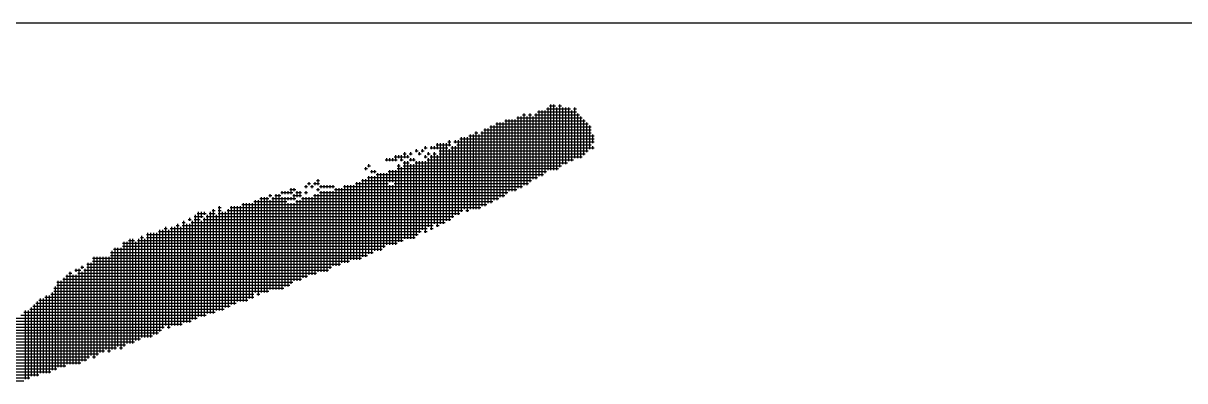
# Model space of a CAD drawing. Header units: feet. Extents: x 0 to 708085, y 0 to 237600.
# Drawn here: x 583791 to 585261, y 12348 to 12800 of the extents above; entities that cross this region are included whole.
import ezdxf
from ezdxf.enums import TextEntityAlignment as Align

# ---------------------------------------------------------------- set-up
doc = ezdxf.new("R2010")
doc.units = ezdxf.units.FT
doc.header["$LTSCALE"] = 2200
doc.header["$MEASUREMENT"] = 0
for name, color, linetype in [('CX-BORD-LIN1', 4, 'CONTINUOUS'), ('CX-BORD-LIN2', 3, 'CONTINUOUS'), ('CX-BORD-TEX2', 7, 'CONTINUOUS'), ('CX-BORD-TEX3', 6, 'CONTINUOUS'), ('CX-MISC', 2, 'CONTINUOUS')]:
    doc.layers.add(name, color=color, linetype=linetype)
doc.styles.add('TB_TEXT', font='')
doc.styles.add('TB_WBTXT', font='')
doc.styles.add('TB_WMTXT', font='')
doc.styles.get('TB_TEXT').set_extended_font_data('DotumChe')
doc.styles.get('TB_WBTXT').set_extended_font_data('Dotum')
doc.styles.get('TB_WMTXT').set_extended_font_data('DotumChe')

# ---------------------------------------------------------------- blocks, each defined once
blk = doc.blocks.new('CXBLKA1-KHCA-1')
at = {"layer": 'CX-BORD-LIN2'}
blk.add_lwpolyline([(558, 12), (270, 12)], dxfattribs=at)
at = {"layer": 'CX-BORD-LIN1', "style": 'TB_TEXT'}
for tag, p in [('TR_RCON5', (342.3033, 33)), ('TR_RCON4', (342.3033, 27)), ('TR_RCON3', (342.3033, 21)), ('TR_RCON2', (342.3033, 15)), ('TR_RCON1', (342.3033, 9))]:
    blk.add_attdef(tag, text='', height=3.5, dxfattribs=at).set_placement(p, align=Align.MIDDLE_LEFT)
for tag, height, p in [('TR_DGN5', 3.5, (451.1185, 33)), ('TR_CHK5', 3.5, (491.1185, 33)), ('TR_RDAT5', 3.5, (317.5, 33)), ('TR_APP5', 3.5, (531.1185, 33)), ('TR_RNUM5', 3, (285.1051, 32.6366)), ('TR_DGN4', 3.5, (451.1185, 27)), ('TR_CHK4', 3.5, (491.1185, 27)), ('TR_RDAT4', 3.5, (317.5, 27)), ('TR_APP4', 3.5, (531.1185, 27)), ('TR_RNUM4', 3, (285.1051, 26.6366)), ('TR_DGN3', 3.5, (451.1185, 21)), ('TR_CHK3', 3.5, (491.1185, 21)), ('TR_RDAT3', 3.5, (317.5, 21)), ('TR_APP3', 3.5, (531.1185, 21)), ('TR_RNUM3', 3, (285.1051, 20.6366)), ('TR_DGN2', 3.5, (451.1185, 15)), ('TR_CHK2', 3.5, (491.1185, 15)), ('TR_RDAT2', 3.5, (317.5, 15)), ('TR_APP2', 3.5, (531.1185, 15)), ('TR_RNUM2', 3, (285.1051, 14.6366)), ('TR_DGN1', 3.5, (451.1185, 9)), ('TR_CHK1', 3.5, (491.1185, 9)), ('TR_RDAT1', 3.5, (317.5, 9)), ('TR_APP1', 3.5, (531.1185, 9)), ('TR_RNUM1', 3, (285.1051, 8.6366))]:
    blk.add_attdef(tag, text='', height=height, dxfattribs=at).set_placement(p, align=Align.MIDDLE_CENTER)
at = {"layer": 'CX-BORD-LIN2', "style": 'TB_TEXT'}
blk.add_attdef('TD_VERSION', text='', height=3, rotation=90, dxfattribs=at).set_placement((800.5, 48.0149), align=Align.MIDDLE_CENTER)
at = {"layer": 'CX-BORD-TEX2', "style": 'TB_WMTXT'}
for tag, height, p in [('TB_CNAME', 5, (15.3448, 531.8324)), ('TB_CSCOP', 4, (16.6346, 523.8324))]:
    blk.add_attdef(tag, text='', height=height, dxfattribs=at).set_placement(p, align=Align.BOTTOM_LEFT)
at = {"layer": 'CX-BORD-TEX2', "style": 'TB_WBTXT'}
for tag, height, p in [('TB_MTITIL', 10, (398, 533.3264)), ('TB_STITL', 7, (398, 518.3264))]:
    blk.add_attdef(tag, text='', height=height, dxfattribs=at).set_placement(p, align=Align.MIDDLE_CENTER)
at = {"layer": 'CX-BORD-TEX3', "style": 'TB_TEXT'}
for tag, height, p in [('TD_LNDST', 4.5, (215, 31.5)), ('TD_DSECT', 4.5, (605.5, 31.5)), ('TD_DDIST', 4.5, (654.5, 31.5)), ('TD_DNAME_TOP', 4.5, (755, 27.957)), ('TD_CSECT', 4.5, (605.5, 22.5)), ('TD_CDIST', 4.5, (654.5, 22.5)), ('TD_DNAME_MAIN', 4.5, (755, 21.4731)), ('TD_DNAME_BOT', 3, (755, 15.2489)), ('TD_HSCAL', 4.5, (620.8841, 13.7484)), ('TD_VSCAL', 4.5, (656.8615, 13.7484)), ('TD_CCOMP', 4.5, (215, 13.5927)), ('TD_CSTEP', 4.5, (250.744, 5.125)), ('TD_FIELD', 4.5, (180, 5.125)), ('TD_DWGNO', 4.5, (755, 5.0017)), ('TD_DWGCODE', 4.5, (637, 4.7908))]:
    blk.add_attdef(tag, text='', height=height, dxfattribs=at).set_placement(p, align=Align.MIDDLE_CENTER)
for tag, height, width, p in [('TD_DCOMP', 4.5, 0.95, (215, 22.5875)), ('TD_CNAME', 5, 0.78, (65, 7.5956))]:
    blk.add_attdef(tag, text='', height=height, dxfattribs=dict(at, width=width)).set_placement(p, align=Align.MIDDLE_CENTER)

msp = doc.modelspace()

# ---------------------------------------------------------------- linework, layer by layer
at = {"layer": 'CX-MISC'}
for p, q in [((584453.2, 12691.6, 9817), (584483.4, 12691.6, 9817)), ((584455.1, 12614.1, 9817), (584455.1, 12693.5, 9817)), ((584457, 12695.3, 9817), (584464.5, 12695.3, 9817)), ((584458.8, 12614.1, 9817), (584458.8, 12697.2, 9817)), ((584462.6, 12614.1, 9817), (584462.6, 12697.2, 9817)), ((584466.4, 12614.1, 9817), (584466.4, 12693.5, 9817)), ((584468.3, 12695.3, 9817), (584472.1, 12695.3, 9817)), ((584470.2, 12617.9, 9817), (584470.2, 12697.2, 9817)), ((584474, 12621.6, 9817), (584474, 12693.5, 9817)), ((584477.7, 12621.6, 9817), (584477.7, 12693.5, 9817)), ((584481.5, 12625.4, 9817), (584481.5, 12693.5, 9817)), ((584487.2, 12691.6, 9817), (584491, 12691.6, 9817)), ((584489.1, 12629.2, 9817), (584489.1, 12693.5, 9817)), ((584400.3, 12676.4, 9817), (584502.3, 12676.4, 9817)), ((584402.1, 12583.8, 9817), (584402.1, 12678.3, 9817)), ((584405.9, 12587.6, 9817), (584405.9, 12678.3, 9817)), ((584409.7, 12587.6, 9817), (584409.7, 12678.3, 9817)), ((584413.5, 12587.6, 9817), (584413.5, 12678.3, 9817)), ((584415.4, 12680.2, 9817), (584498.5, 12680.2, 9817)), ((584417.3, 12591.4, 9817), (584417.3, 12682.1, 9817)), ((584421, 12591.4, 9817), (584421, 12682.1, 9817)), ((584422.9, 12684, 9817), (584426.7, 12684, 9817)), ((584424.8, 12595.2, 9817), (584424.8, 12685.9, 9817)), ((584428.6, 12595.2, 9817), (584428.6, 12682.1, 9817)), ((584430.5, 12684, 9817), (584434.3, 12684, 9817)), ((584432.4, 12599, 9817), (584432.4, 12685.9, 9817)), ((584436.2, 12602.7, 9817), (584436.2, 12682.1, 9817)), ((584438.1, 12684, 9817), (584494.8, 12684, 9817)), ((584439.9, 12602.7, 9817), (584439.9, 12685.9, 9817)), ((584441.8, 12687.8, 9817), (584491, 12687.8, 9817)), ((584443.7, 12606.5, 9817), (584443.7, 12689.7, 9817)), ((584447.5, 12606.5, 9817), (584447.5, 12689.7, 9817)), ((584451.3, 12610.3, 9817), (584451.3, 12689.7, 9817)), ((584485.3, 12625.4, 9817), (584485.3, 12689.7, 9817)), ((584492.9, 12629.2, 9817), (584492.9, 12685.9, 9817)), ((584496.6, 12629.2, 9817), (584496.6, 12682.1, 9817)), ((584500.4, 12633, 9817), (584500.4, 12678.3, 9817)), ((584362.5, 12661.3, 9817), (584366.2, 12661.3, 9817)), ((584364.3, 12564.9, 9817), (584364.3, 12663.2, 9817)), ((584370, 12661.3, 9817), (584509.9, 12661.3, 9817)), ((584371.9, 12568.7, 9817), (584371.9, 12663.2, 9817)), ((584373.8, 12665.1, 9817), (584509.9, 12665.1, 9817)), ((584375.7, 12568.7, 9817), (584375.7, 12667, 9817)), ((584379.5, 12572.5, 9817), (584379.5, 12667, 9817)), ((584381.4, 12668.9, 9817), (584509.9, 12668.9, 9817)), ((584383.2, 12572.5, 9817), (584383.2, 12670.8, 9817)), ((584387, 12576.3, 9817), (584387, 12670.8, 9817)), ((584388.9, 12672.7, 9817), (584506.1, 12672.7, 9817)), ((584390.8, 12576.3, 9817), (584390.8, 12674.6, 9817)), ((584394.6, 12580.1, 9817), (584394.6, 12674.6, 9817)), ((584398.4, 12580.1, 9817), (584398.4, 12674.6, 9817)), ((584504.2, 12636.8, 9817), (584504.2, 12674.6, 9817)), ((584508, 12640.5, 9817), (584508, 12670.8, 9817)), ((584313.3, 12646.2, 9817), (584332.2, 12646.2, 9817)), ((584315.2, 12640.5, 9817), (584315.2, 12648.1, 9817)), ((584319, 12546, 9817), (584319, 12648.1, 9817)), ((584322.8, 12546, 9817), (584322.8, 12648.1, 9817)), ((584326.5, 12549.8, 9817), (584326.5, 12648.1, 9817)), ((584328.4, 12650, 9817), (584332.2, 12650, 9817)), ((584330.3, 12644.3, 9817), (584330.3, 12651.9, 9817)), ((584336, 12650, 9817), (584513.7, 12650, 9817)), ((584337.9, 12648.1, 9817), (584337.9, 12651.9, 9817)), ((584339.8, 12646.2, 9817), (584509.9, 12646.2, 9817)), ((584341.7, 12557.4, 9817), (584341.7, 12651.9, 9817)), ((584343.6, 12653.8, 9817), (584513.7, 12653.8, 9817)), ((584345.4, 12561.2, 9817), (584345.4, 12655.7, 9817)), ((584349.2, 12564.9, 9817), (584349.2, 12655.7, 9817)), ((584353, 12561.2, 9817), (584353, 12655.7, 9817)), ((584354.9, 12657.5, 9817), (584513.7, 12657.5, 9817)), ((584356.8, 12564.9, 9817), (584356.8, 12659.4, 9817)), ((584360.6, 12564.9, 9817), (584360.6, 12659.4, 9817)), ((584368.1, 12564.9, 9817), (584368.1, 12659.4, 9817)), ((584511.8, 12648.1, 9817), (584511.8, 12659.4, 9817)), ((584260.4, 12631.1, 9817), (584279.3, 12631.1, 9817)), ((584262.3, 12625.4, 9817), (584262.3, 12633, 9817)), ((584266.1, 12629.2, 9817), (584266.1, 12633, 9817)), ((584269.8, 12625.4, 9817), (584269.8, 12633, 9817)), ((584271.7, 12634.9, 9817), (584275.5, 12634.9, 9817)), ((584273.6, 12629.2, 9817), (584273.6, 12636.8, 9817)), ((584277.4, 12629.2, 9817), (584277.4, 12633, 9817)), ((584279.3, 12634.9, 9817), (584283.1, 12634.9, 9817)), ((584281.2, 12633, 9817), (584281.2, 12636.8, 9817)), ((584286.9, 12638.6, 9817), (584290.6, 12638.6, 9817)), ((584288.7, 12636.8, 9817), (584288.7, 12640.5, 9817)), ((584290.6, 12634.9, 9817), (584294.4, 12634.9, 9817)), ((584292.5, 12633, 9817), (584292.5, 12636.8, 9817)), ((584294.4, 12638.6, 9817), (584298.2, 12638.6, 9817)), ((584296.3, 12636.8, 9817), (584296.3, 12640.5, 9817)), ((584298.2, 12642.4, 9817), (584302, 12642.4, 9817)), ((584298.2, 12631.1, 9817), (584302, 12631.1, 9817)), ((584300.1, 12640.5, 9817), (584300.1, 12644.3, 9817)), ((584300.1, 12629.2, 9817), (584300.1, 12633, 9817)), ((584302, 12634.9, 9817), (584305.8, 12634.9, 9817)), ((584303.9, 12633, 9817), (584303.9, 12636.8, 9817)), ((584305.8, 12642.4, 9817), (584328.4, 12642.4, 9817)), ((584305.8, 12631.1, 9817), (584498.5, 12631.1, 9817)), ((584307.6, 12640.5, 9817), (584307.6, 12644.3, 9817)), ((584307.6, 12538.5, 9817), (584307.6, 12633, 9817)), ((584309.5, 12634.9, 9817), (584313.3, 12634.9, 9817)), ((584311.4, 12640.5, 9817), (584311.4, 12644.3, 9817)), ((584311.4, 12546, 9817), (584311.4, 12636.8, 9817)), ((584315.2, 12542.3, 9817), (584315.2, 12633, 9817)), ((584317.1, 12638.6, 9817), (584506.1, 12638.6, 9817)), ((584317.1, 12634.9, 9817), (584502.3, 12634.9, 9817)), ((584330.3, 12549.8, 9817), (584330.3, 12640.5, 9817)), ((584332.2, 12642.4, 9817), (584513.7, 12642.4, 9817)), ((584334.1, 12553.6, 9817), (584334.1, 12644.3, 9817)), ((584337.9, 12557.4, 9817), (584337.9, 12644.3, 9817)), ((584511.8, 12640.5, 9817), (584511.8, 12644.3, 9817)), ((584224.5, 12614.1, 9817), (584224.5, 12617.9, 9817)), ((584226.4, 12619.7, 9817), (584230.2, 12619.7, 9817)), ((584228.3, 12617.9, 9817), (584228.3, 12621.6, 9817)), ((584249.1, 12627.3, 9817), (584264.2, 12627.3, 9817)), ((584250.9, 12625.4, 9817), (584250.9, 12629.2, 9817)), ((584254.7, 12625.4, 9817), (584254.7, 12629.2, 9817)), ((584258.5, 12625.4, 9817), (584258.5, 12629.2, 9817)), ((584264.2, 12619.7, 9817), (584268, 12619.7, 9817)), ((584266.1, 12523.4, 9817), (584266.1, 12621.6, 9817)), ((584268, 12627.3, 9817), (584271.7, 12627.3, 9817)), ((584269.8, 12523.4, 9817), (584269.8, 12617.9, 9817)), ((584271.7, 12623.5, 9817), (584279.3, 12623.5, 9817)), ((584271.7, 12619.7, 9817), (584472.1, 12619.7, 9817)), ((584273.6, 12527.1, 9817), (584273.6, 12625.4, 9817)), ((584277.4, 12527.1, 9817), (584277.4, 12625.4, 9817)), ((584279.3, 12627.3, 9817), (584286.9, 12627.3, 9817)), ((584281.2, 12625.4, 9817), (584281.2, 12629.2, 9817)), ((584281.2, 12527.1, 9817), (584281.2, 12621.6, 9817)), ((584285, 12625.4, 9817), (584285, 12629.2, 9817)), ((584285, 12527.1, 9817), (584285, 12621.6, 9817)), ((584286.9, 12623.5, 9817), (584479.6, 12623.5, 9817)), ((584288.7, 12530.9, 9817), (584288.7, 12625.4, 9817)), ((584292.5, 12534.7, 9817), (584292.5, 12625.4, 9817)), ((584296.3, 12538.5, 9817), (584296.3, 12625.4, 9817)), ((584300.1, 12534.7, 9817), (584300.1, 12625.4, 9817)), ((584302, 12627.3, 9817), (584487.2, 12627.3, 9817)), ((584303.9, 12542.3, 9817), (584303.9, 12629.2, 9817)), ((584164, 12595.2, 9817), (584164, 12602.7, 9817)), ((584220.7, 12504.5, 9817), (584220.7, 12602.7, 9817)), ((584222.6, 12616, 9817), (584226.4, 12616, 9817)), ((584224.5, 12504.5, 9817), (584224.5, 12602.7, 9817)), ((584226.4, 12604.6, 9817), (584441.8, 12604.6, 9817)), ((584228.3, 12508.2, 9817), (584228.3, 12606.5, 9817)), ((584230.2, 12612.2, 9817), (584237.7, 12612.2, 9817)), ((584232, 12610.3, 9817), (584232, 12614.1, 9817)), ((584232, 12508.2, 9817), (584232, 12606.5, 9817)), ((584235.8, 12610.3, 9817), (584235.8, 12614.1, 9817)), ((584235.8, 12512, 9817), (584235.8, 12606.5, 9817)), ((584237.7, 12608.4, 9817), (584449.4, 12608.4, 9817)), ((584239.6, 12512, 9817), (584239.6, 12610.3, 9817)), ((584243.4, 12512, 9817), (584243.4, 12610.3, 9817)), ((584247.2, 12515.8, 9817), (584247.2, 12610.3, 9817)), ((584250.9, 12519.6, 9817), (584250.9, 12610.3, 9817)), ((584252.8, 12612.2, 9817), (584453.2, 12612.2, 9817)), ((584254.7, 12599, 9817), (584254.7, 12614.1, 9817)), ((584258.5, 12599, 9817), (584258.5, 12614.1, 9817)), ((584262.3, 12519.6, 9817), (584262.3, 12614.1, 9817)), ((584264.2, 12616, 9817), (584468.3, 12616, 9817)), ((584118.6, 12583.8, 9817), (584118.6, 12587.6, 9817)), ((584122.4, 12583.8, 9817), (584122.4, 12587.6, 9817)), ((584126.2, 12583.8, 9817), (584126.2, 12587.6, 9817)), ((584128.1, 12589.5, 9817), (584135.7, 12589.5, 9817)), ((584130, 12583.8, 9817), (584130, 12591.4, 9817)), ((584133.8, 12587.6, 9817), (584133.8, 12591.4, 9817)), ((584137.5, 12580.1, 9817), (584137.5, 12587.6, 9817)), ((584141.3, 12580.1, 9817), (584141.3, 12587.6, 9817)), ((584147, 12593.3, 9817), (584150.8, 12593.3, 9817)), ((584148.9, 12591.4, 9817), (584148.9, 12595.2, 9817)), ((584148.9, 12583.8, 9817), (584148.9, 12587.6, 9817)), ((584150.8, 12597.1, 9817), (584154.6, 12597.1, 9817)), ((584152.7, 12595.2, 9817), (584152.7, 12599, 9817)), ((584154.6, 12593.3, 9817), (584158.3, 12593.3, 9817)), ((584156.4, 12591.4, 9817), (584156.4, 12595.2, 9817)), ((584158.3, 12597.1, 9817), (584165.9, 12597.1, 9817)), ((584160.2, 12595.2, 9817), (584160.2, 12599, 9817)), ((584162.1, 12600.8, 9817), (584165.9, 12600.8, 9817)), ((584162.1, 12589.5, 9817), (584165.9, 12589.5, 9817)), ((584164, 12587.6, 9817), (584164, 12591.4, 9817)), ((584165.9, 12593.3, 9817), (584184.8, 12593.3, 9817)), ((584167.8, 12591.4, 9817), (584167.8, 12595.2, 9817)), ((584167.8, 12485.6, 9817), (584167.8, 12587.6, 9817)), ((584171.6, 12591.4, 9817), (584171.6, 12595.2, 9817)), ((584171.6, 12485.6, 9817), (584171.6, 12587.6, 9817)), ((584175.3, 12591.4, 9817), (584175.3, 12595.2, 9817)), ((584175.3, 12485.6, 9817), (584175.3, 12587.6, 9817)), ((584179.1, 12591.4, 9817), (584179.1, 12595.2, 9817)), ((584179.1, 12489.3, 9817), (584179.1, 12587.6, 9817)), ((584182.9, 12591.4, 9817), (584182.9, 12595.2, 9817)), ((584182.9, 12493.1, 9817), (584182.9, 12587.6, 9817)), ((584184.8, 12589.5, 9817), (584415.4, 12589.5, 9817)), ((584186.7, 12493.1, 9817), (584186.7, 12591.4, 9817)), ((584190.5, 12493.1, 9817), (584190.5, 12591.4, 9817)), ((584194.2, 12496.9, 9817), (584194.2, 12591.4, 9817)), ((584196.1, 12593.3, 9817), (584422.9, 12593.3, 9817)), ((584198, 12496.9, 9817), (584198, 12595.2, 9817)), ((584201.8, 12496.9, 9817), (584201.8, 12595.2, 9817)), ((584205.6, 12500.7, 9817), (584205.6, 12595.2, 9817)), ((584209.4, 12500.7, 9817), (584209.4, 12595.2, 9817)), ((584211.3, 12597.1, 9817), (584252.8, 12597.1, 9817)), ((584213.1, 12500.7, 9817), (584213.1, 12599, 9817)), ((584216.9, 12500.7, 9817), (584216.9, 12599, 9817)), ((584218.8, 12600.8, 9817), (584434.3, 12600.8, 9817)), ((584254.7, 12519.6, 9817), (584254.7, 12595.2, 9817)), ((584258.5, 12519.6, 9817), (584258.5, 12595.2, 9817)), ((584260.4, 12597.1, 9817), (584430.5, 12597.1, 9817)), ((584069.5, 12447.8, 9817), (584069.5, 12572.5, 9817)), ((584073.3, 12447.8, 9817), (584073.3, 12572.5, 9817)), ((584077.1, 12451.5, 9817), (584077.1, 12572.5, 9817)), ((584080.8, 12451.5, 9817), (584080.8, 12572.5, 9817)), ((584082.7, 12574.4, 9817), (584124.3, 12574.4, 9817)), ((584084.6, 12459.1, 9817), (584084.6, 12576.3, 9817)), ((584088.4, 12455.3, 9817), (584088.4, 12576.3, 9817)), ((584090.3, 12578.2, 9817), (584101.6, 12578.2, 9817)), ((584092.2, 12459.1, 9817), (584092.2, 12580.1, 9817)), ((584096, 12459.1, 9817), (584096, 12580.1, 9817)), ((584099.7, 12459.1, 9817), (584099.7, 12580.1, 9817)), ((584101.6, 12581.9, 9817), (584105.4, 12581.9, 9817)), ((584103.5, 12580.1, 9817), (584103.5, 12583.8, 9817)), ((584103.5, 12462.9, 9817), (584103.5, 12576.3, 9817)), ((584105.4, 12578.2, 9817), (584135.7, 12578.2, 9817)), ((584107.3, 12462.9, 9817), (584107.3, 12580.1, 9817)), ((584109.2, 12581.9, 9817), (584116.8, 12581.9, 9817)), ((584111.1, 12462.9, 9817), (584111.1, 12583.8, 9817)), ((584114.9, 12462.9, 9817), (584114.9, 12583.8, 9817)), ((584116.8, 12585.7, 9817), (584131.9, 12585.7, 9817)), ((584118.6, 12462.9, 9817), (584118.6, 12580.1, 9817)), ((584122.4, 12466.7, 9817), (584122.4, 12580.1, 9817)), ((584126.2, 12576.3, 9817), (584126.2, 12580.1, 9817)), ((584126.2, 12466.7, 9817), (584126.2, 12572.5, 9817)), ((584130, 12576.3, 9817), (584130, 12580.1, 9817)), ((584130, 12470.4, 9817), (584130, 12572.5, 9817)), ((584131.9, 12581.9, 9817), (584143.2, 12581.9, 9817)), ((584133.8, 12576.3, 9817), (584133.8, 12583.8, 9817)), ((584133.8, 12474.2, 9817), (584133.8, 12572.5, 9817)), ((584135.7, 12585.7, 9817), (584143.2, 12585.7, 9817)), ((584135.7, 12574.4, 9817), (584385.1, 12574.4, 9817)), ((584137.5, 12474.2, 9817), (584137.5, 12576.3, 9817)), ((584141.3, 12474.2, 9817), (584141.3, 12576.3, 9817)), ((584143.2, 12578.2, 9817), (584392.7, 12578.2, 9817)), ((584145.1, 12478, 9817), (584145.1, 12580.1, 9817)), ((584147, 12585.7, 9817), (584150.8, 12585.7, 9817)), ((584148.9, 12478, 9817), (584148.9, 12580.1, 9817)), ((584152.7, 12481.8, 9817), (584152.7, 12580.1, 9817)), ((584156.4, 12481.8, 9817), (584156.4, 12580.1, 9817)), ((584158.3, 12581.9, 9817), (584400.3, 12581.9, 9817)), ((584160.2, 12481.8, 9817), (584160.2, 12583.8, 9817)), ((584164, 12485.6, 9817), (584164, 12583.8, 9817)), ((584165.9, 12585.7, 9817), (584404, 12585.7, 9817)), ((584010.9, 12559.3, 9817), (584022.3, 12559.3, 9817)), ((584012.8, 12428.9, 9817), (584012.8, 12561.2, 9817)), ((584016.6, 12553.6, 9817), (584016.6, 12561.2, 9817)), ((584020.4, 12557.4, 9817), (584020.4, 12561.2, 9817)), ((584026, 12559.3, 9817), (584033.6, 12559.3, 9817)), ((584027.9, 12432.6, 9817), (584027.9, 12561.2, 9817)), ((584029.8, 12563, 9817), (584033.6, 12563, 9817)), ((584031.7, 12432.6, 9817), (584031.7, 12564.9, 9817)), ((584037.4, 12566.8, 9817), (584041.2, 12566.8, 9817)), ((584037.4, 12563, 9817), (584041.2, 12563, 9817)), ((584037.4, 12559.3, 9817), (584343.6, 12559.3, 9817)), ((584039.3, 12436.4, 9817), (584039.3, 12568.7, 9817)), ((584043, 12436.4, 9817), (584043, 12561.2, 9817)), ((584046.8, 12440.2, 9817), (584046.8, 12561.2, 9817)), ((584048.7, 12563, 9817), (584347.3, 12563, 9817)), ((584050.6, 12440.2, 9817), (584050.6, 12564.9, 9817)), ((584052.5, 12566.8, 9817), (584370, 12566.8, 9817)), ((584054.4, 12444, 9817), (584054.4, 12568.7, 9817)), ((584058.2, 12444, 9817), (584058.2, 12568.7, 9817)), ((584061.9, 12447.8, 9817), (584061.9, 12568.7, 9817)), ((584065.7, 12447.8, 9817), (584065.7, 12568.7, 9817)), ((584067.6, 12570.6, 9817), (584377.6, 12570.6, 9817)), ((584351.1, 12563, 9817), (584354.9, 12563, 9817)), ((583984.5, 12544.1, 9817), (583988.2, 12544.1, 9817)), ((583986.3, 12417.5, 9817), (583986.3, 12546, 9817)), ((583992, 12547.9, 9817), (583995.8, 12547.9, 9817)), ((583992, 12544.1, 9817), (584309.5, 12544.1, 9817)), ((583993.9, 12421.3, 9817), (583993.9, 12549.8, 9817)), ((583997.7, 12421.3, 9817), (583997.7, 12546, 9817)), ((583999.6, 12551.7, 9817), (584003.4, 12551.7, 9817)), ((584001.5, 12549.8, 9817), (584001.5, 12553.6, 9817)), ((584001.5, 12421.3, 9817), (584001.5, 12546, 9817)), ((584003.4, 12547.9, 9817), (584324.7, 12547.9, 9817)), ((584005.2, 12425.1, 9817), (584005.2, 12549.8, 9817)), ((584007.1, 12555.5, 9817), (584018.5, 12555.5, 9817)), ((584007.1, 12551.7, 9817), (584014.7, 12551.7, 9817)), ((584009, 12425.1, 9817), (584009, 12557.4, 9817)), ((584016.6, 12428.9, 9817), (584016.6, 12549.8, 9817)), ((584018.5, 12551.7, 9817), (584332.2, 12551.7, 9817)), ((584020.4, 12428.9, 9817), (584020.4, 12553.6, 9817)), ((584022.3, 12555.5, 9817), (584336, 12555.5, 9817)), ((584024.1, 12432.6, 9817), (584024.1, 12557.4, 9817)), ((584035.5, 12436.4, 9817), (584035.5, 12557.4, 9817)), ((584313.3, 12544.1, 9817), (584317.1, 12544.1, 9817)), ((583939.1, 12529, 9817), (583942.9, 12529, 9817)), ((583941, 12402.4, 9817), (583941, 12530.9, 9817)), ((583946.7, 12532.8, 9817), (584290.6, 12532.8, 9817)), ((583946.7, 12529, 9817), (584286.9, 12529, 9817)), ((583948.5, 12402.4, 9817), (583948.5, 12534.7, 9817)), ((583952.3, 12402.4, 9817), (583952.3, 12534.7, 9817)), ((583956.1, 12406.2, 9817), (583956.1, 12534.7, 9817)), ((583959.9, 12406.2, 9817), (583959.9, 12534.7, 9817)), ((583961.8, 12536.6, 9817), (584294.4, 12536.6, 9817)), ((583963.7, 12410, 9817), (583963.7, 12538.5, 9817)), ((583967.4, 12413.7, 9817), (583967.4, 12538.5, 9817)), ((583969.3, 12540.4, 9817), (583973.1, 12540.4, 9817)), ((583971.2, 12417.5, 9817), (583971.2, 12542.3, 9817)), ((583975, 12413.7, 9817), (583975, 12538.5, 9817)), ((583976.9, 12540.4, 9817), (584302, 12540.4, 9817)), ((583978.8, 12417.5, 9817), (583978.8, 12542.3, 9817)), ((583982.6, 12417.5, 9817), (583982.6, 12542.3, 9817)), ((583990.1, 12417.5, 9817), (583990.1, 12542.3, 9817)), ((584298.2, 12536.6, 9817), (584302, 12536.6, 9817)), ((584305.8, 12540.4, 9817), (584309.5, 12540.4, 9817)), ((583905.1, 12513.9, 9817), (584245.3, 12513.9, 9817)), ((583907, 12387.3, 9817), (583907, 12515.8, 9817)), ((583910.7, 12391.1, 9817), (583910.7, 12515.8, 9817)), ((583914.5, 12387.3, 9817), (583914.5, 12515.8, 9817)), ((583916.4, 12521.5, 9817), (584264.2, 12521.5, 9817)), ((583916.4, 12517.7, 9817), (584249.1, 12517.7, 9817)), ((583918.3, 12391.1, 9817), (583918.3, 12523.4, 9817)), ((583922.1, 12394.8, 9817), (583922.1, 12523.4, 9817)), ((583924, 12525.2, 9817), (583931.5, 12525.2, 9817)), ((583925.9, 12394.8, 9817), (583925.9, 12527.1, 9817)), ((583929.6, 12394.8, 9817), (583929.6, 12527.1, 9817)), ((583933.4, 12398.6, 9817), (583933.4, 12523.4, 9817)), ((583935.3, 12525.2, 9817), (584271.7, 12525.2, 9817)), ((583937.2, 12398.6, 9817), (583937.2, 12527.1, 9817)), ((583944.8, 12402.4, 9817), (583944.8, 12527.1, 9817)), ((583878.6, 12502.6, 9817), (584218.8, 12502.6, 9817)), ((583878.6, 12498.8, 9817), (584203.7, 12498.8, 9817)), ((583880.5, 12375.9, 9817), (583880.5, 12504.5, 9817)), ((583884.3, 12379.7, 9817), (583884.3, 12504.5, 9817)), ((583888.1, 12383.5, 9817), (583888.1, 12504.5, 9817)), ((583891.8, 12383.5, 9817), (583891.8, 12504.5, 9817)), ((583895.6, 12387.3, 9817), (583895.6, 12504.5, 9817)), ((583899.4, 12383.5, 9817), (583899.4, 12504.5, 9817)), ((583901.3, 12510.1, 9817), (584233.9, 12510.1, 9817)), ((583901.3, 12506.3, 9817), (584226.4, 12506.3, 9817)), ((583903.2, 12387.3, 9817), (583903.2, 12512, 9817)), ((583850.3, 12368.4, 9817), (583850.3, 12485.6, 9817)), ((583855.9, 12487.4, 9817), (583863.5, 12487.4, 9817)), ((583857.8, 12485.6, 9817), (583857.8, 12489.3, 9817)), ((583861.6, 12368.4, 9817), (583861.6, 12489.3, 9817)), ((583863.5, 12491.2, 9817), (583867.3, 12491.2, 9817)), ((583865.4, 12489.3, 9817), (583865.4, 12493.1, 9817)), ((583865.4, 12372.2, 9817), (583865.4, 12485.6, 9817)), ((583867.3, 12487.4, 9817), (584177.2, 12487.4, 9817)), ((583869.2, 12372.2, 9817), (583869.2, 12489.3, 9817)), ((583871.1, 12495, 9817), (584192.4, 12495, 9817)), ((583871.1, 12491.2, 9817), (584181, 12491.2, 9817)), ((583872.9, 12375.9, 9817), (583872.9, 12496.9, 9817)), ((583876.7, 12379.7, 9817), (583876.7, 12496.9, 9817)), ((583833.3, 12472.3, 9817), (584131.9, 12472.3, 9817)), ((583835.1, 12364.6, 9817), (583835.1, 12474.2, 9817)), ((583838.9, 12364.6, 9817), (583838.9, 12474.2, 9817)), ((583840.8, 12476.1, 9817), (584143.2, 12476.1, 9817)), ((583842.7, 12364.6, 9817), (583842.7, 12478, 9817)), ((583844.6, 12479.9, 9817), (584150.8, 12479.9, 9817)), ((583846.5, 12368.4, 9817), (583846.5, 12481.8, 9817)), ((583848.4, 12483.7, 9817), (583852.2, 12483.7, 9817)), ((583854, 12368.4, 9817), (583854, 12481.8, 9817)), ((583857.8, 12368.4, 9817), (583857.8, 12481.8, 9817)), ((583859.7, 12483.7, 9817), (584162.1, 12483.7, 9817)), ((583820, 12357, 9817), (583820, 12455.3, 9817)), ((583823.8, 12357, 9817), (583823.8, 12455.3, 9817)), ((583825.7, 12457.2, 9817), (584082.7, 12457.2, 9817)), ((583827.6, 12360.8, 9817), (583827.6, 12459.1, 9817)), ((583829.5, 12464.8, 9817), (584120.5, 12464.8, 9817)), ((583829.5, 12461, 9817), (584101.6, 12461, 9817)), ((583831.4, 12360.8, 9817), (583831.4, 12466.7, 9817)), ((583833.3, 12468.5, 9817), (584128.1, 12468.5, 9817)), ((584086.5, 12457.2, 9817), (584090.3, 12457.2, 9817)), ((583801.1, 12353.3, 9817), (583801.1, 12440.2, 9817)), ((583803, 12442.1, 9817), (584052.5, 12442.1, 9817)), ((583804.9, 12353.3, 9817), (583804.9, 12444, 9817)), ((583806.8, 12445.9, 9817), (584060.1, 12445.9, 9817)), ((583808.7, 12353.3, 9817), (583808.7, 12447.8, 9817)), ((583810.6, 12449.6, 9817), (584075.2, 12449.6, 9817)), ((583812.5, 12357, 9817), (583812.5, 12451.5, 9817)), ((583816.2, 12357, 9817), (583816.2, 12451.5, 9817)), ((583818.1, 12453.4, 9817), (584082.7, 12453.4, 9817)), ((583776.6, 12427, 9817), (584010.9, 12427, 9817)), ((583787.9, 12430.7, 9817), (584022.3, 12430.7, 9817)), ((583791.7, 12434.5, 9817), (584033.6, 12434.5, 9817)), ((583793.6, 12349.5, 9817), (583793.6, 12436.4, 9817)), ((583797.3, 12349.5, 9817), (583797.3, 12436.4, 9817)), ((583799.2, 12438.3, 9817), (584044.9, 12438.3, 9817)), ((583738.8, 12415.6, 9817), (583969.3, 12415.6, 9817)), ((583753.9, 12411.8, 9817), (583965.6, 12411.8, 9817)), ((583772.8, 12419.4, 9817), (583992, 12419.4, 9817)), ((583776.6, 12423.2, 9817), (584003.4, 12423.2, 9817)), ((583973.1, 12415.6, 9817), (583976.9, 12415.6, 9817)), ((583716.1, 12396.7, 9817), (583931.5, 12396.7, 9817)), ((583723.6, 12400.5, 9817), (583939.1, 12400.5, 9817)), ((583735, 12404.3, 9817), (583954.2, 12404.3, 9817)), ((583742.5, 12408.1, 9817), (583961.8, 12408.1, 9817)), ((583689.6, 12381.6, 9817), (583886.2, 12381.6, 9817)), ((583697.2, 12385.4, 9817), (583893.7, 12385.4, 9817)), ((583712.3, 12392.9, 9817), (583920.2, 12392.9, 9817)), ((583712.3, 12389.2, 9817), (583908.9, 12389.2, 9817)), ((583897.5, 12385.4, 9817), (583901.3, 12385.4, 9817)), ((583912.6, 12389.2, 9817), (583916.4, 12389.2, 9817)), ((583632.9, 12366.5, 9817), (583844.6, 12366.5, 9817)), ((583655.6, 12374, 9817), (583871.1, 12374, 9817)), ((583655.6, 12370.3, 9817), (583863.5, 12370.3, 9817)), ((583666.9, 12377.8, 9817), (583874.8, 12377.8, 9817)), ((583878.6, 12377.8, 9817), (583882.4, 12377.8, 9817)), ((583595.1, 12355.1, 9817), (583810.6, 12355.1, 9817)), ((583606.5, 12358.9, 9817), (583825.7, 12358.9, 9817)), ((583625.4, 12362.7, 9817), (583833.3, 12362.7, 9817)), ((583542.2, 12347.6, 9817), (583791.7, 12347.6, 9817)), ((583553.5, 12351.4, 9817), (583799.2, 12351.4, 9817))]:
    msp.add_line(p, q, dxfattribs=at)

# ---------------------------------------------------------------- block references
at = {"layer": 'CX-MISC', "xscale": 400, "yscale": 400, "zscale": 400}
msp.add_blockref('CXBLKA1-KHCA-1', (381685.2, 8000), dxfattribs=at)

doc.saveas('drawing.dxf')
